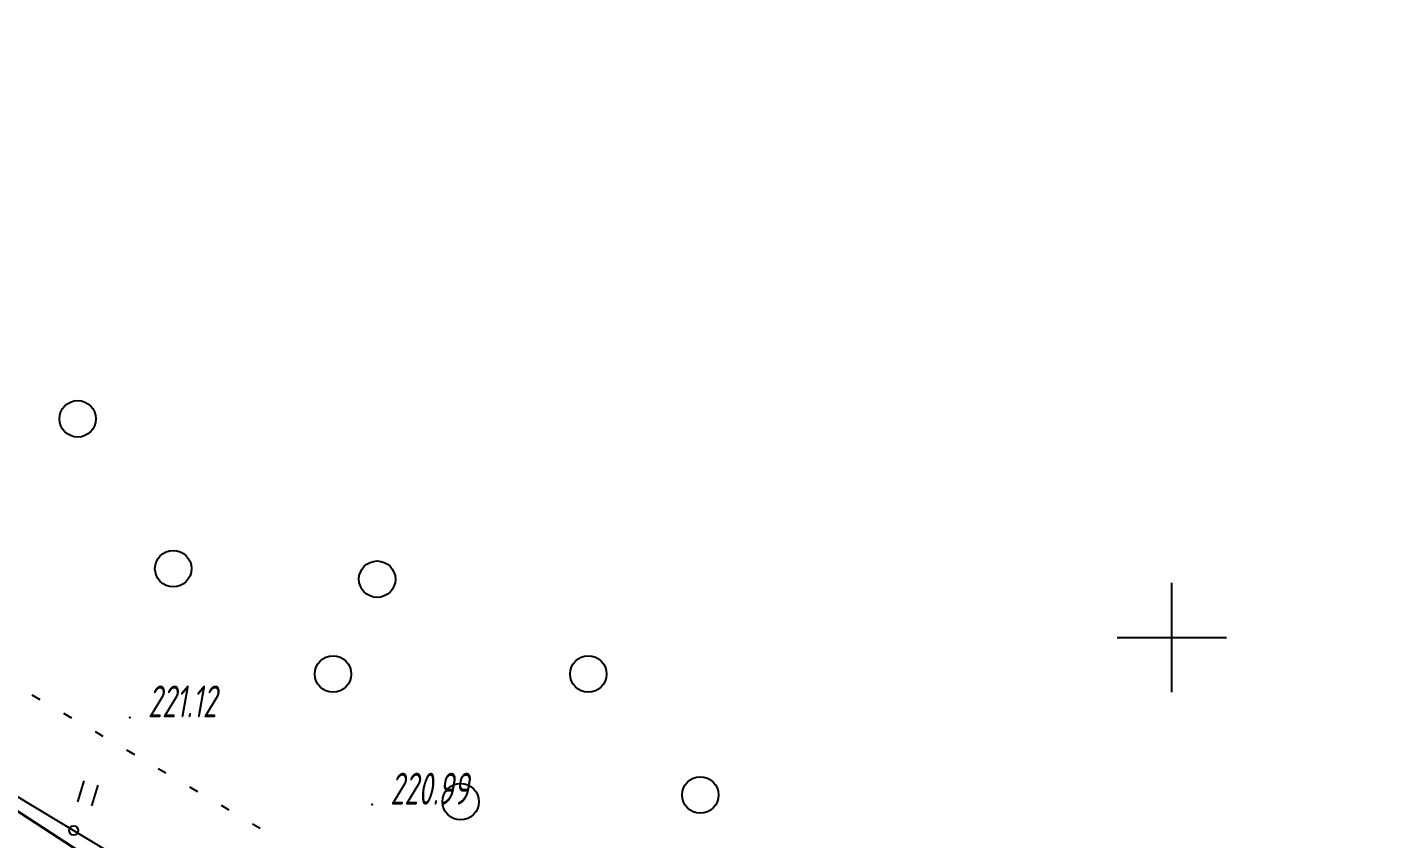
# Model space of a CAD drawing. Header units: millimetres. Extents: x -1799 to 6962, y -1020 to 4121.
# Drawn here: x 268.8 to 418.9, y 3256.6 to 3345.6 of the extents above; entities that cross this region are included whole.
import ezdxf

# ---------------------------------------------------------------- set-up
doc = ezdxf.new("R2010")
doc.units = ezdxf.units.MM
doc.linetypes.add('CONTI', pattern=[0])
doc.layers.add('10', color=1, linetype='Continuous', lineweight=35)
for name, color, linetype in [('PI_OTDEFAULT', 172, 'CONTI'), ('PI_TTDEFAULT', 5, 'CONTI'), ('PLN_O', 7, 'CONTI'), ('SETKR', 2, 'CONTI'), ('SIT_LDEFAULT', 7, 'CONTI'), ('ZAPSKDEFAULT', 7, 'CONTI')]:
    doc.layers.add(name, color=color, linetype=linetype)
doc.styles.add('eskd', font='spds.shx', dxfattribs={"width": 1.2, "oblique": 15})

# ---------------------------------------------------------------- blocks, each defined once
blk = doc.blocks.new('BL_333')
at = {"color": 0}
for p, q in [((0, -6), (0, 6)), ((-6, 0), (6, 0))]:
    blk.add_line(p, q, dxfattribs=at)
blk = doc.blocks.new('BL_2004')
at = {"color": 0}
blk.add_circle((0, 0), 2, dxfattribs=at)
blk = doc.blocks.new('BL_2011')
at = {"color": 0}
for p, q in [((0, 0), (0, 2.4)), ((1.6, 0), (1.6, 2.4))]:
    blk.add_line(p, q, dxfattribs=at)

msp = doc.modelspace()

# ---------------------------------------------------------------- linework, layer by layer
at = {"layer": '10'}
msp.add_lwpolyline([(-360.39, 3343.98), (-65.03, 3344.87), (87.16, 3350.87), (108.64, 3348.19), (148.58, 3330.11), (255.1, 3267.82), (280.33, 3251.41), (314.65, 3229.09), (366.26, 3197.31), (410.92, 3168.51), (446.74, 3154.31), (486.35, 3141.69), (517.02, 3127.88), (586.85, 3116.46), (604.34, 3112.89), (723.31, 3088.59), (842.11, 3064.31), (1030.23, 3025.88), (1104.98, 3010.61)], dxfattribs=at)
at = {"layer": 'PI_TTDEFAULT', "color": 5}
for p in [(280.05, 3269.89, 221.12), (306.63, 3260.32, 220.99)]:
    msp.add_point(p, dxfattribs=at)
at = {"layer": 'PLN_O'}
msp.add_line((267.06, 3261.62), (280.75, 3253.34), dxfattribs=at)
msp.add_circle((273.9, 3257.48), 0.5, dxfattribs=at)
at = {"layer": 'SIT_LDEFAULT', "color": 7}
for p, q in [((269.33, 3272.36), (270.2, 3271.86)), ((272.79, 3270.35), (273.65, 3269.85)), ((276.25, 3268.33), (277.11, 3267.83)), ((279.71, 3266.32), (280.57, 3265.82)), ((283.16, 3264.3), (284.02, 3263.8)), ((286.62, 3262.28), (287.48, 3261.77)), ((290.07, 3260.26), (290.93, 3259.75)), ((293.51, 3258.23), (294.37, 3257.72))]:
    msp.add_line(p, q, dxfattribs=at)

# ---------------------------------------------------------------- block references
at = {"layer": 'SETKR', "color": 82}
msp.add_blockref('BL_333', (394.35, 3278.64), dxfattribs=at)
at = {"layer": 'ZAPSKDEFAULT', "color": 7, "rotation": 342.9999999999999}
for name, p in [('BL_2004', (274.35, 3302.64)), ('BL_2004', (284.82, 3286.21)), ('BL_2004', (307.19, 3285.05)), ('BL_2004', (302.35, 3274.64)), ('BL_2004', (330.35, 3274.64)), ('BL_2011', (274.35, 3260.64)), ('BL_2004', (316.35, 3260.64)), ('BL_2004', (342.63, 3261.38))]:
    msp.add_blockref(name, p, dxfattribs=at)

# ---------------------------------------------------------------- texts
at = {"layer": 'PI_OTDEFAULT', "color": 172, "style": 'eskd', "oblique": 10, "width": 0.8}
for s, p in [('221.12', (282.05, 3269.89)), ('220.99', (308.62, 3260.32))]:
    msp.add_text(s, height=3.5, dxfattribs=at).set_placement(p)

doc.saveas('drawing.dxf')
